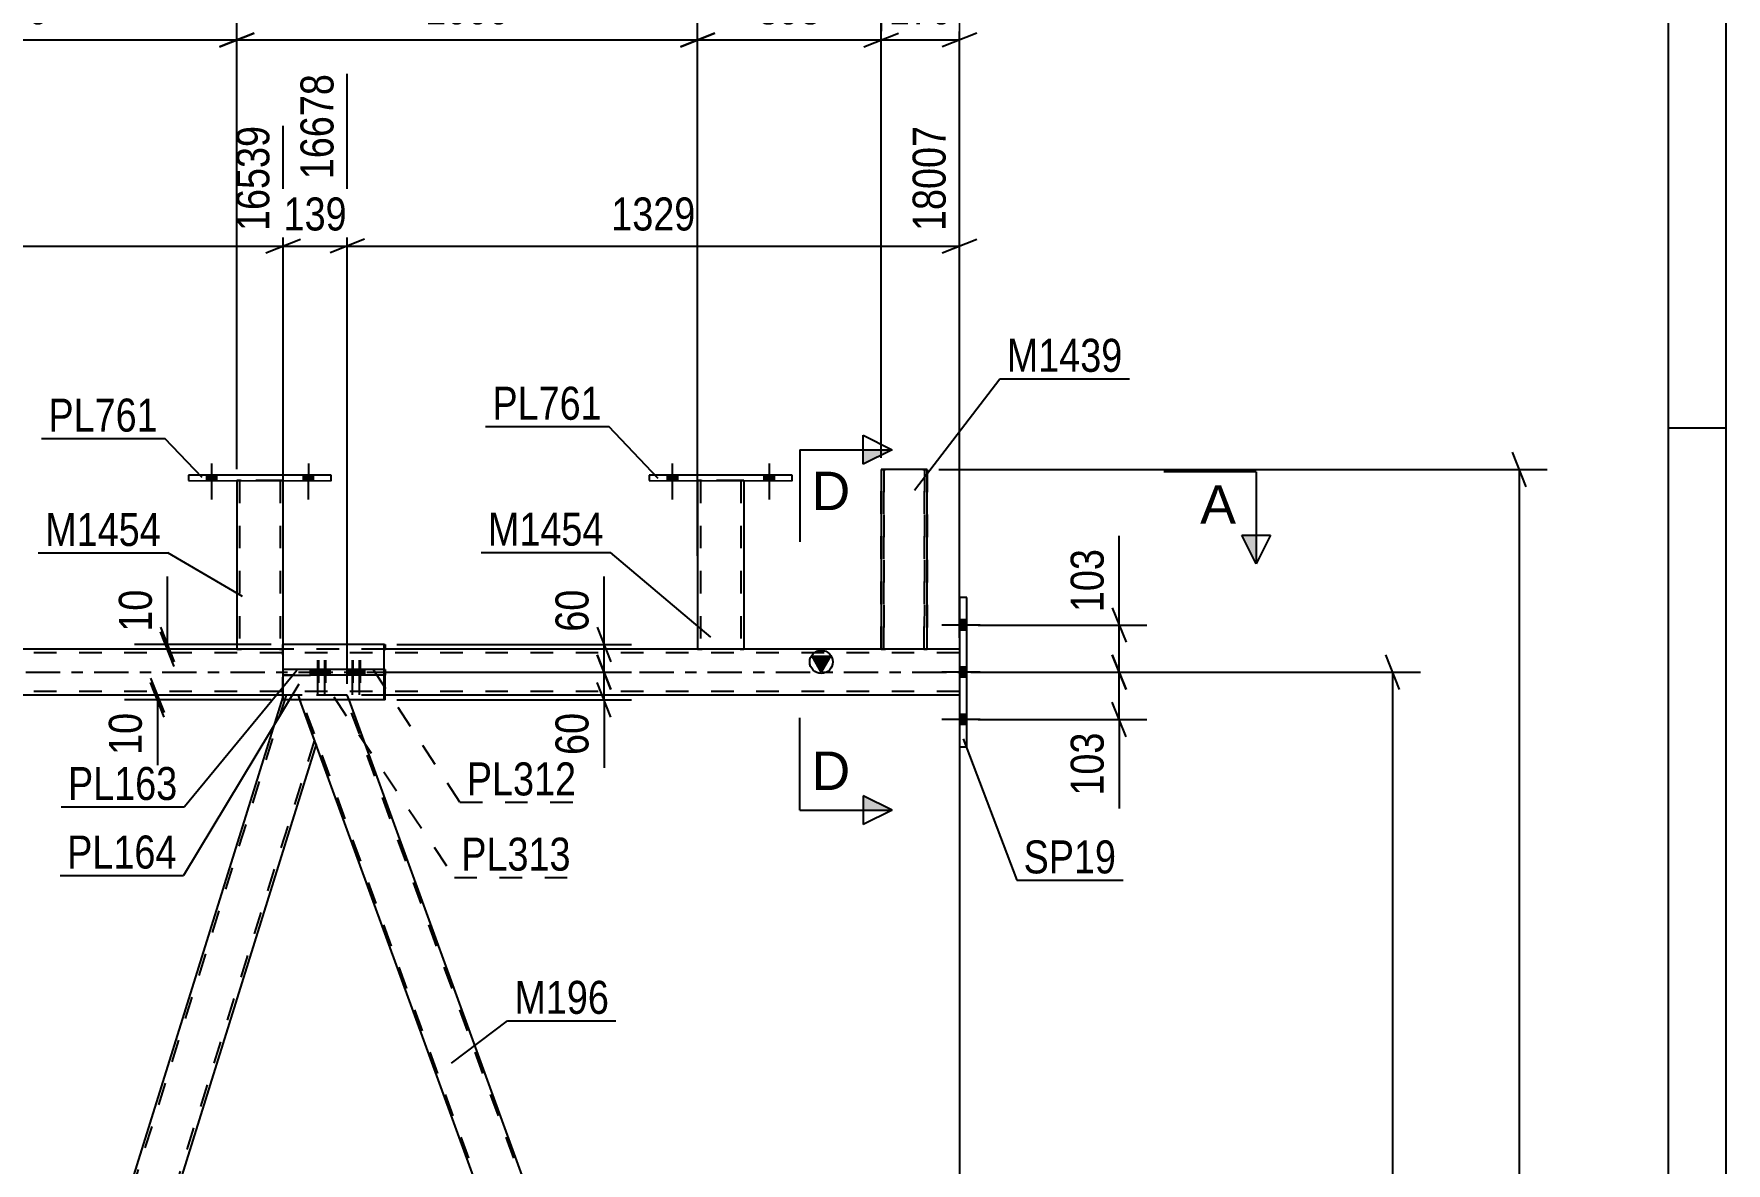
# Model space of a CAD drawing. Header units: millimetres. Extents: x 0 to 841, y 0 to 594.
# Drawn here: x 694.1 to 841, y 383.2 to 481.2 of the extents above; entities that cross this region are included whole.
import ezdxf

# ---------------------------------------------------------------- set-up
doc = ezdxf.new("R2010")
doc.units = ezdxf.units.MM
doc.linetypes.add('DXK_LINE_DOT2', pattern=[3.9198, 1.9599, -1.9599])
doc.linetypes.add('DXK_LINE_DOT3', pattern=[5.9187, 2.979, -0.9799, 0.9799, -0.9799])
doc.styles.add('Arial', font='ARIAL.TTF', dxfattribs={"height": 0.2})
doc.styles.add('Arial Narrow', font='ARIALN.TTF', dxfattribs={"height": 0.2})

# ---------------------------------------------------------------- blocks, each defined once
blk = doc.blocks.new('Unknown-318889209-1133')
at = {"color": 5, "linetype": 'Continuous'}
for p, q in [((841, 0), (841, 594)), ((836, 5), (836, 589)), ((841, 447), (836, 447))]:
    blk.add_line(p, q, dxfattribs=at)
blk = doc.blocks.new('Bolt-318889209-3154 - 3132')
at = {"color": 1, "linetype": 'DXK_LINE_DOT2'}
for p, q in [((718.77, 426.85), (718.77, 423.85)), ((719.4, 426.85), (719.4, 423.85)), ((721.77, 426.85), (721.77, 423.85)), ((722.4, 426.85), (722.4, 423.85)), ((718.41, 426.05), (718.41, 425.57)), ((719.04, 426.05), (719.04, 425.57)), ((719.13, 426.05), (719.13, 425.57)), ((719.76, 426.05), (719.76, 425.57)), ((721.41, 426.05), (721.41, 425.57)), ((722.04, 426.05), (722.04, 425.57)), ((722.13, 426.05), (722.13, 425.57)), ((722.76, 426.05), (722.76, 425.57))]:
    blk.add_line(p, q, dxfattribs=at)
blk = doc.blocks.new('Part-318889209-3169 - 3132')
at = {"color": 2, "linetype": 'Continuous'}
for p, q in [((718.08, 426.05), (715.67, 426.05)), ((715.67, 426.05), (715.67, 425.57)), ((715.67, 425.57), (718.08, 425.57)), ((718.08, 425.57), (718.08, 426.05)), ((724.48, 426.05), (718.08, 426.05)), ((724.48, 425.57), (718.08, 425.57)), ((724.48, 425.57), (724.48, 426.05))]:
    blk.add_line(p, q, dxfattribs=at)
blk = doc.blocks.new('Part-318889209-3153 - 3132')
at = {"color": 7, "linetype": 'DXK_LINE_DOT2'}
for p, q in [((724.57, 426.05), (715.69, 426.05)), ((715.69, 426.05), (715.69, 425.57)), ((724.57, 425.57), (715.69, 425.57)), ((718.2, 426.05), (718.2, 425.57)), ((724.57, 426.05), (724.57, 425.57))]:
    blk.add_line(p, q, dxfattribs=at)
blk = doc.blocks.new('Bolt-318889209-3246 - 3132')
at = {"linetype": 'Continuous'}
for points in [[(749.06, 442.45), (749.94, 442.45), (749.94, 442.93), (749.06, 442.93)], [(757.46, 442.45), (758.34, 442.44), (758.34, 442.92), (757.46, 442.93)]]:
    blk.add_hatch(color=1, dxfattribs=at).paths.add_polyline_path(points)
at = {"color": 1, "linetype": 'Continuous'}
for p, q in [((749.5, 443.93), (749.5, 440.81)), ((757.9, 443.93), (757.9, 440.81)), ((749.06, 442.93), (749.06, 442.45)), ((749.94, 442.93), (749.94, 442.45)), ((757.46, 442.93), (757.46, 442.45)), ((758.34, 442.92), (758.34, 442.44))]:
    blk.add_line(p, q, dxfattribs=at)
blk = doc.blocks.new('Bolt-318889209-3247 - 3132')
at = {"linetype": 'Continuous'}
for points in [[(749.06, 442.45), (749.94, 442.45), (749.94, 442.93), (749.06, 442.93)], [(757.46, 442.45), (758.34, 442.44), (758.34, 442.92), (757.46, 442.93)]]:
    blk.add_hatch(color=1, dxfattribs=at).paths.add_polyline_path(points)
at = {"color": 1, "linetype": 'Continuous'}
for p, q in [((749.5, 443.93), (749.5, 440.81)), ((757.9, 443.93), (757.9, 440.81)), ((749.06, 442.93), (749.06, 442.45)), ((749.94, 442.93), (749.94, 442.45)), ((757.46, 442.93), (757.46, 442.45)), ((758.34, 442.92), (758.34, 442.44))]:
    blk.add_line(p, q, dxfattribs=at)
blk = doc.blocks.new('Part-318889209-3394 - 3132')
at = {"color": 2, "linetype": 'Continuous'}
for p, q in [((711.69, 442.45), (711.69, 427.81)), ((715.69, 442.45), (715.69, 428.21)), ((711.73, 427.81), (711.69, 427.81)), ((711.83, 427.81), (711.73, 427.81)), ((711.99, 427.81), (711.83, 427.81)), ((715.39, 427.81), (711.99, 427.81)), ((715.55, 427.81), (715.39, 427.81)), ((715.65, 427.81), (715.55, 427.81)), ((715.65, 427.81), (715.67, 427.81))]:
    blk.add_line(p, q, dxfattribs=at)
at = {"color": 7, "linetype": 'DXK_LINE_DOT2'}
for p, q in [((711.69, 442.45), (711.69, 442.45)), ((711.69, 442.45), (711.69, 442.45)), ((711.69, 442.45), (711.69, 442.45)), ((711.73, 442.45), (711.69, 442.45)), ((711.69, 442.45), (711.73, 442.45)), ((711.84, 442.45), (711.73, 442.45)), ((711.73, 442.45), (711.84, 442.45)), ((711.99, 442.45), (711.84, 442.45)), ((711.84, 442.45), (711.99, 442.45)), ((711.93, 442.45), (711.93, 442.45)), ((711.93, 442.45), (711.93, 427.81)), ((711.95, 442.45), (711.93, 442.45)), ((711.93, 442.45), (711.95, 442.45)), ((712.01, 442.45), (711.95, 442.45)), ((711.95, 442.45), (712.01, 442.45)), ((715.4, 442.45), (711.99, 442.45)), ((715.4, 442.45), (711.99, 442.45)), ((715.31, 442.45), (712.01, 442.45)), ((712.01, 442.45), (712.08, 442.45)), ((715.38, 442.45), (712.08, 442.45)), ((715.38, 442.45), (715.31, 442.45)), ((715.44, 442.45), (715.38, 442.45)), ((715.38, 442.45), (715.44, 442.45)), ((715.4, 442.45), (715.55, 442.45)), ((715.55, 442.45), (715.4, 442.45)), ((715.45, 442.45), (715.44, 442.45)), ((715.44, 442.45), (715.45, 442.45)), ((715.45, 442.45), (715.45, 442.45)), ((715.45, 442.45), (715.45, 427.81)), ((715.55, 442.45), (715.66, 442.45)), ((715.66, 442.45), (715.55, 442.45)), ((715.66, 442.45), (715.69, 442.45)), ((715.69, 442.45), (715.66, 442.45)), ((715.69, 442.45), (715.69, 442.45)), ((715.69, 442.45), (715.69, 442.45)), ((715.69, 442.45), (715.69, 442.45)), ((711.69, 427.81), (711.73, 427.81)), ((711.73, 427.81), (711.83, 427.81)), ((711.83, 427.81), (711.99, 427.81)), ((711.95, 427.81), (711.93, 427.81)), ((711.93, 427.81), (711.95, 427.81)), ((712, 427.81), (711.95, 427.81)), ((711.95, 427.81), (712, 427.81)), ((715.39, 427.81), (711.99, 427.81)), ((715.3, 427.81), (712, 427.81)), ((712, 427.81), (712.08, 427.81)), ((715.43, 427.81), (712.08, 427.81)), ((715.38, 427.81), (715.3, 427.81)), ((715.43, 427.81), (715.38, 427.81)), ((715.39, 427.81), (715.55, 427.81)), ((715.45, 427.81), (715.43, 427.81)), ((715.43, 427.81), (715.45, 427.81)), ((715.55, 427.81), (715.65, 427.81)), ((715.65, 427.81), (715.69, 427.81)), ((715.67, 427.81), (715.69, 427.81)), ((715.69, 428.21), (715.69, 427.81))]:
    blk.add_line(p, q, dxfattribs=at)
blk = doc.blocks.new('Part-318889209-3273 - 3132')
at = {"color": 7, "linetype": 'DXK_LINE_DOT2'}
for p, q in [((715.96, 423.81), (679.14, 305.69)), ((715.71, 423.81), (715.67, 423.69)), ((717.03, 423.81), (715.71, 423.81)), ((717.17, 423.41), (717.03, 423.81)), ((718.44, 419.93), (681.86, 302.59)), ((718.56, 419.61), (718.57, 419.56)), ((718.57, 419.56), (718.56, 419.61)), ((679.43, 307.4), (679.01, 306.06)), ((682.12, 302.59), (683.62, 307.4)), ((680.27, 302.59), (679.01, 306.06)), ((682.12, 302.59), (680.27, 302.59))]:
    blk.add_line(p, q, dxfattribs=at)
at = {"color": 2, "linetype": 'Continuous'}
for p, q in [((715.67, 423.69), (679.43, 307.4)), ((718.56, 419.61), (717.17, 423.41)), ((718.57, 419.56), (683.62, 307.4))]:
    blk.add_line(p, q, dxfattribs=at)
blk = doc.blocks.new('Part-318889209-3283 - 3132')
at = {"color": 7, "linetype": 'DXK_LINE_DOT2'}
for p, q in [((721.28, 423.81), (717.03, 423.81)), ((718.56, 419.61), (717.03, 423.81)), ((761.32, 302.59), (717.2, 423.81)), ((765.23, 302.59), (721.11, 423.81)), ((721.43, 423.41), (721.28, 423.81)), ((765.4, 302.59), (761.15, 302.59))]:
    blk.add_line(p, q, dxfattribs=at)
at = {"color": 2, "linetype": 'Continuous'}
for p, q in [((765.4, 302.59), (721.43, 423.41)), ((761.15, 302.59), (718.56, 419.61))]:
    blk.add_line(p, q, dxfattribs=at)
blk = doc.blocks.new('Part-318889209-3334 - 3132')
at = {"color": 2, "linetype": 'Continuous'}
for p, q in [((751.7, 442.45), (751.7, 427.81)), ((755.7, 442.45), (755.7, 427.81)), ((751.73, 427.81), (751.7, 427.81)), ((751.84, 427.81), (751.73, 427.81)), ((751.99, 427.81), (751.84, 427.81)), ((755.4, 427.81), (751.99, 427.81)), ((755.55, 427.81), (755.4, 427.81)), ((755.66, 427.81), (755.55, 427.81)), ((755.7, 427.81), (755.66, 427.81))]:
    blk.add_line(p, q, dxfattribs=at)
at = {"color": 7, "linetype": 'DXK_LINE_DOT2'}
for p, q in [((751.7, 442.45), (751.7, 442.45)), ((751.7, 442.45), (751.7, 442.45)), ((751.7, 442.45), (751.7, 442.45)), ((751.74, 442.45), (751.7, 442.45)), ((751.7, 442.45), (751.74, 442.45)), ((751.84, 442.45), (751.74, 442.45)), ((751.74, 442.45), (751.84, 442.45)), ((752, 442.45), (751.84, 442.45)), ((751.84, 442.45), (752, 442.45)), ((751.94, 442.45), (751.94, 442.45)), ((751.94, 442.45), (751.94, 427.81)), ((751.96, 442.45), (751.94, 442.45)), ((751.94, 442.45), (751.96, 442.45)), ((752.01, 442.45), (751.96, 442.45)), ((751.96, 442.45), (752.01, 442.45)), ((755.4, 442.45), (752, 442.45)), ((755.4, 442.45), (752, 442.45)), ((755.31, 442.45), (752.01, 442.45)), ((752.01, 442.45), (752.09, 442.45)), ((755.39, 442.45), (752.09, 442.45)), ((755.39, 442.45), (755.31, 442.45)), ((755.44, 442.45), (755.39, 442.45)), ((755.39, 442.45), (755.44, 442.45)), ((755.4, 442.45), (755.56, 442.45)), ((755.56, 442.45), (755.4, 442.45)), ((755.46, 442.45), (755.44, 442.45)), ((755.44, 442.45), (755.46, 442.45)), ((755.46, 442.45), (755.46, 442.45)), ((755.46, 442.45), (755.46, 427.81)), ((755.56, 442.45), (755.66, 442.45)), ((755.66, 442.45), (755.56, 442.45)), ((755.66, 442.45), (755.7, 442.45)), ((755.7, 442.45), (755.66, 442.45)), ((755.7, 442.45), (755.7, 442.45)), ((755.7, 442.45), (755.7, 442.45)), ((755.7, 442.45), (755.7, 442.45)), ((751.7, 427.81), (751.73, 427.81)), ((751.73, 427.81), (751.84, 427.81)), ((751.84, 427.81), (751.99, 427.81)), ((751.95, 427.81), (751.94, 427.81)), ((751.94, 427.81), (751.95, 427.81)), ((752.01, 427.81), (751.95, 427.81)), ((751.95, 427.81), (752.01, 427.81)), ((755.4, 427.81), (751.99, 427.81)), ((755.31, 427.81), (752.01, 427.81)), ((752.01, 427.81), (752.08, 427.81)), ((755.44, 427.81), (752.08, 427.81)), ((755.39, 427.81), (755.31, 427.81)), ((755.44, 427.81), (755.39, 427.81)), ((755.4, 427.81), (755.55, 427.81)), ((755.46, 427.81), (755.44, 427.81)), ((755.44, 427.81), (755.46, 427.81)), ((755.55, 427.81), (755.66, 427.81)), ((755.66, 427.81), (755.7, 427.81))]:
    blk.add_line(p, q, dxfattribs=at)
blk = doc.blocks.new('Part-318889209-3339 - 3132')
at = {"color": 2, "linetype": 'Continuous'}
for p, q in [((707.49, 442.93), (707.49, 442.45)), ((719.89, 442.92), (707.49, 442.93)), ((707.49, 442.45), (719.89, 442.44)), ((719.89, 442.44), (719.89, 442.92))]:
    blk.add_line(p, q, dxfattribs=at)
blk = doc.blocks.new('Part-318889209-3358 - 3132')
at = {"color": 2, "linetype": 'Continuous'}
for p, q in [((767.63, 443.41), (767.62, 427.81)), ((767.63, 443.41), (767.63, 443.41)), ((767.63, 443.41), (767.66, 443.41)), ((767.66, 443.41), (767.77, 443.41)), ((767.77, 443.41), (767.92, 443.41)), ((771.33, 443.41), (767.92, 443.41)), ((771.33, 443.41), (771.49, 443.41)), ((771.49, 443.41), (771.59, 443.41)), ((771.59, 443.41), (771.63, 443.41)), ((771.62, 427.81), (771.63, 443.41)), ((771.63, 443.41), (771.63, 443.41)), ((767.62, 427.81), (767.62, 427.81)), ((767.66, 427.81), (767.62, 427.81)), ((767.76, 427.81), (767.66, 427.81)), ((767.92, 427.81), (767.76, 427.81)), ((771.33, 427.81), (767.92, 427.81)), ((771.48, 427.81), (771.33, 427.81)), ((771.59, 427.81), (771.48, 427.81)), ((771.62, 427.81), (771.59, 427.81)), ((771.62, 427.81), (771.62, 427.81))]:
    blk.add_line(p, q, dxfattribs=at)
at = {"color": 7, "linetype": 'DXK_LINE_DOT2'}
for p, q in [((767.62, 427.81), (767.63, 443.41)), ((767.66, 443.41), (767.63, 443.41)), ((767.77, 443.41), (767.66, 443.41)), ((767.89, 443.41), (767.77, 443.41)), ((767.86, 427.81), (767.87, 443.41)), ((767.87, 443.41), (767.86, 427.81)), ((767.87, 443.41), (767.87, 443.41)), ((767.87, 443.41), (767.89, 443.41)), ((767.87, 443.41), (767.89, 443.41)), ((771.33, 443.41), (767.89, 443.41)), ((771.24, 443.41), (767.89, 443.41)), ((767.89, 443.41), (767.92, 443.41)), ((767.92, 443.41), (767.94, 443.41)), ((767.94, 443.41), (768.02, 443.41)), ((771.32, 443.41), (768.02, 443.41)), ((771.24, 443.41), (771.32, 443.41)), ((771.32, 443.41), (771.33, 443.41)), ((771.32, 443.41), (771.37, 443.41)), ((771.33, 443.41), (771.37, 443.41)), ((771.49, 443.41), (771.33, 443.41)), ((771.37, 443.41), (771.39, 443.41)), ((771.37, 443.41), (771.39, 443.41)), ((771.38, 427.81), (771.39, 443.41)), ((771.39, 443.41), (771.38, 427.81)), ((771.39, 443.41), (771.39, 443.41)), ((771.59, 443.41), (771.49, 443.41)), ((771.63, 443.41), (771.59, 443.41)), ((771.63, 443.41), (771.62, 427.81)), ((767.62, 427.81), (767.66, 427.81)), ((767.66, 427.81), (767.76, 427.81)), ((767.76, 427.81), (767.92, 427.81)), ((767.86, 427.81), (767.86, 427.81)), ((767.88, 427.81), (767.86, 427.81)), ((767.86, 427.81), (767.88, 427.81)), ((767.93, 427.81), (767.88, 427.81)), ((767.88, 427.81), (767.92, 427.81)), ((771.33, 427.81), (767.92, 427.81)), ((767.92, 427.81), (767.93, 427.81)), ((771.23, 427.81), (767.93, 427.81)), ((767.93, 427.81), (768.01, 427.81)), ((771.36, 427.81), (768.01, 427.81)), ((771.31, 427.81), (771.23, 427.81)), ((771.36, 427.81), (771.31, 427.81)), ((771.33, 427.81), (771.48, 427.81)), ((771.38, 427.81), (771.36, 427.81)), ((771.36, 427.81), (771.38, 427.81)), ((771.38, 427.81), (771.38, 427.81)), ((771.48, 427.81), (771.59, 427.81)), ((771.59, 427.81), (771.62, 427.81))]:
    blk.add_line(p, q, dxfattribs=at)
blk = doc.blocks.new('Part-318889209-3389 - 3132')
at = {"color": 7, "linetype": 'DXK_LINE_DOT2'}
for p, q in [((715.69, 423.41), (715.69, 428.21)), ((724.48, 428.21), (715.69, 428.21)), ((724.57, 423.81), (724.57, 428.21)), ((721.43, 423.41), (715.69, 423.41))]:
    blk.add_line(p, q, dxfattribs=at)
at = {"color": 2, "linetype": 'Continuous'}
for p, q in [((724.48, 428.21), (724.57, 428.21)), ((724.57, 428.21), (724.57, 427.81)), ((724.57, 423.41), (721.43, 423.41)), ((724.57, 423.41), (724.57, 423.81))]:
    blk.add_line(p, q, dxfattribs=at)
blk = doc.blocks.new('Bolt-318889209-3404 - 3132')
at = {"linetype": 'Continuous'}
for points in [[(709.05, 442.45), (709.93, 442.45), (709.93, 442.93), (709.05, 442.93)], [(717.45, 442.45), (718.33, 442.45), (718.33, 442.93), (717.45, 442.93)]]:
    blk.add_hatch(color=1, dxfattribs=at).paths.add_polyline_path(points)
at = {"color": 1, "linetype": 'Continuous'}
for p, q in [((709.5, 443.93), (709.49, 440.81)), ((717.9, 443.93), (717.89, 440.81)), ((709.05, 442.93), (709.05, 442.45)), ((709.93, 442.93), (709.93, 442.45)), ((717.45, 442.93), (717.45, 442.45)), ((718.33, 442.93), (718.33, 442.45))]:
    blk.add_line(p, q, dxfattribs=at)
blk = doc.blocks.new('Bolt-318889209-3405 - 3132')
at = {"linetype": 'Continuous'}
for points in [[(709.05, 442.45), (709.93, 442.45), (709.93, 442.93), (709.05, 442.93)], [(717.45, 442.45), (718.33, 442.45), (718.33, 442.93), (717.45, 442.93)]]:
    blk.add_hatch(color=1, dxfattribs=at).paths.add_polyline_path(points)
at = {"color": 1, "linetype": 'Continuous'}
for p, q in [((709.5, 443.93), (709.49, 440.81)), ((717.9, 443.93), (717.89, 440.81)), ((709.05, 442.93), (709.05, 442.45)), ((709.93, 442.93), (709.93, 442.45)), ((717.45, 442.93), (717.45, 442.45)), ((718.33, 442.93), (718.33, 442.45))]:
    blk.add_line(p, q, dxfattribs=at)
blk = doc.blocks.new('Bolt-318889209-3409 - 3132')
at = {"linetype": 'Continuous'}
for points in [[(774.43, 430.35), (774.43, 429.47), (775.07, 429.47), (775.07, 430.35)], [(774.43, 430.35), (774.43, 429.47), (775.07, 429.47), (775.07, 430.35)], [(774.43, 430.35), (774.43, 429.47), (775.07, 429.47), (775.07, 430.35)], [(774.43, 426.25), (774.43, 425.37), (775.07, 425.37), (775.07, 426.25)], [(774.43, 426.25), (774.43, 425.37), (775.07, 425.37), (775.07, 426.25)], [(774.43, 422.15), (774.43, 421.27), (775.07, 421.27), (775.07, 422.15)], [(774.43, 422.15), (774.43, 421.27), (775.07, 421.27), (775.07, 422.15)], [(774.43, 422.15), (774.43, 421.27), (775.07, 421.27), (775.07, 422.15)]]:
    blk.add_hatch(color=1, dxfattribs=at).paths.add_polyline_path(points)
at = {"color": 1, "linetype": 'Continuous'}
for p, q in [((776.23, 429.91), (772.91, 429.91)), ((776.23, 429.91), (772.91, 429.91)), ((776.23, 429.91), (772.91, 429.91)), ((775.07, 430.35), (774.43, 430.35)), ((775.07, 430.35), (774.43, 430.35)), ((775.07, 430.35), (774.43, 430.35)), ((775.07, 429.47), (774.43, 429.47)), ((775.07, 429.47), (774.43, 429.47)), ((775.07, 429.47), (774.43, 429.47)), ((775.07, 426.25), (774.43, 426.25)), ((775.07, 426.25), (774.43, 426.25)), ((776.23, 425.81), (772.91, 425.81)), ((776.23, 425.81), (772.91, 425.81)), ((775.07, 425.37), (774.43, 425.37)), ((775.07, 425.37), (774.43, 425.37)), ((776.23, 421.71), (772.91, 421.71)), ((776.23, 421.71), (772.91, 421.71)), ((776.23, 421.71), (772.91, 421.71)), ((775.07, 422.15), (774.43, 422.15)), ((775.07, 422.15), (774.43, 422.15)), ((775.07, 422.15), (774.43, 422.15)), ((775.07, 421.27), (774.43, 421.27)), ((775.07, 421.27), (774.43, 421.27)), ((775.07, 421.27), (774.43, 421.27))]:
    blk.add_line(p, q, dxfattribs=at)
blk = doc.blocks.new('Part-318889209-3493 - 3132')
at = {"color": 2, "linetype": 'Continuous'}
for p, q in [((775.07, 432.31), (774.43, 432.31)), ((774.43, 432.31), (774.43, 419.31)), ((775.07, 419.31), (775.07, 432.31)), ((775.07, 419.31), (774.43, 419.31))]:
    blk.add_line(p, q, dxfattribs=at)
blk = doc.blocks.new('Part-318889209-3602 - 3132')
at = {"color": 2, "linetype": 'Continuous'}
for p, q in [((747.5, 442.93), (747.5, 442.45)), ((759.9, 442.92), (747.5, 442.93)), ((747.5, 442.45), (759.9, 442.44)), ((759.9, 442.44), (759.9, 442.92))]:
    blk.add_line(p, q, dxfattribs=at)
blk = doc.blocks.new('Part-318889209-3660 - 3132')
at = {"color": 2, "linetype": 'Continuous'}
for p, q in [((724.48, 428.21), (715.67, 428.21)), ((715.67, 428.21), (715.67, 423.41)), ((724.48, 426.05), (724.48, 428.21)), ((724.48, 423.41), (724.48, 425.57)), ((724.48, 423.41), (715.67, 423.41))]:
    blk.add_line(p, q, dxfattribs=at)
at = {"color": 7, "linetype": 'DXK_LINE_DOT2'}
blk.add_line((724.48, 425.57), (724.48, 426.05), dxfattribs=at)
blk = doc.blocks.new('Bolt-318889209-3661 - 3132')
at = {"linetype": 'Continuous'}
for points in [[(719.05, 426.05), (718.33, 426.05), (718.33, 425.57), (719.05, 425.57)], [(719.66, 426.05), (718.94, 426.05), (718.94, 425.57), (719.66, 425.57)], [(722.06, 426.05), (721.34, 426.05), (721.34, 425.57), (722.06, 425.57)], [(722.67, 426.05), (721.95, 426.05), (721.95, 425.57), (722.67, 425.57)]]:
    blk.add_hatch(color=1, dxfattribs=at).paths.add_polyline_path(points)
at = {"color": 1, "linetype": 'Continuous'}
for p, q in [((718.69, 426.85), (718.69, 423.85)), ((719.3, 426.85), (719.3, 423.85)), ((721.7, 426.85), (721.7, 423.85)), ((722.31, 426.85), (722.31, 423.85)), ((718.33, 426.05), (718.33, 425.57)), ((718.94, 426.05), (718.94, 425.57)), ((719.05, 426.05), (719.05, 425.57)), ((719.66, 426.05), (719.66, 425.57)), ((721.34, 426.05), (721.34, 425.57)), ((721.95, 426.05), (721.95, 425.57)), ((722.06, 426.05), (722.06, 425.57)), ((722.67, 426.05), (722.67, 425.57))]:
    blk.add_line(p, q, dxfattribs=at)
blk = doc.blocks.new('Part-318889209-3690 - 3132')
at = {"linetype": 'Continuous'}
blk.add_hatch(color=2, dxfattribs=at).paths.add_polyline_path([(762.43, 425.81), (761.63, 427.21), (763.23, 427.21)])
at = {"color": 2, "linetype": 'Continuous'}
for p, q in [((711.69, 427.81), (675.69, 427.81)), ((751.7, 427.81), (724.48, 427.81)), ((767.62, 427.81), (755.7, 427.81)), ((774.43, 427.81), (771.62, 427.81)), ((762.43, 425.81), (761.63, 427.21)), ((761.63, 427.21), (763.23, 427.21)), ((763.23, 427.21), (762.43, 425.81)), ((715.67, 423.81), (636.15, 423.81)), ((774.43, 423.81), (724.48, 423.81))]:
    blk.add_line(p, q, dxfattribs=at)
at = {"color": 7, "linetype": 'DXK_LINE_DOT2'}
for p, q in [((724.48, 427.81), (711.69, 427.81)), ((755.7, 427.81), (751.7, 427.81)), ((771.62, 427.81), (767.62, 427.81)), ((774.43, 427.81), (774.43, 423.81)), ((774.43, 427.49), (54.16, 427.49)), ((774.43, 424.13), (54.16, 424.13)), ((724.48, 423.81), (715.67, 423.81))]:
    blk.add_line(p, q, dxfattribs=at)
at = {"color": 7, "linetype": 'DXK_LINE_DOT3'}
blk.add_line((54.16, 425.81), (774.43, 425.81), dxfattribs=at)
at = {"color": 2, "linetype": 'Continuous'}
blk.add_circle((762.43, 426.71), 1, dxfattribs=at)
blk = doc.blocks.new('StraightDimension-318889209-19427 - 3132')
at = {"color": 7, "linetype": 'Continuous'}
for p, q in [((721.28, 424.81), (721.28, 477.75)), ((774.43, 428.81), (774.43, 473.25)), ((722.78, 463.41), (719.78, 462.21)), ((772.93, 462.21), (775.93, 463.41)), ((721.28, 462.81), (774.43, 462.81))]:
    blk.add_line(p, q, dxfattribs=at)
at = {"color": 0}
blk.add_wipeout([(752.11, 463.56), (752.11, 467.76), (743.6, 467.76), (743.6, 463.56)], dxfattribs=at)
at = {"color": 3, "style": 'Arial Narrow'}
blk.add_text('1329', height=2.863, dxfattribs=at).set_placement((744.2, 464.16))
at = {"color": 0, "linetype": 'Continuous'}
blk.add_wipeout([(773.83, 473.85), (769.63, 473.85), (769.63, 463.51), (773.83, 463.51)], dxfattribs=at)
at = {"color": 3, "linetype": 'Continuous', "style": 'Arial Narrow'}
blk.add_text('18007', height=2.863, rotation=90.0002, dxfattribs=at).set_placement((773.23, 464.11))
blk = doc.blocks.new('StraightDimension-318889209-4773 - 3132')
at = {"color": 7, "linetype": 'Continuous'}
for p, q in [((788.3, 429.91), (788.3, 437.64)), ((788.3, 429.91), (788.3, 437.64)), ((787.7, 431.41), (788.9, 428.41)), ((776.07, 429.91), (790.7, 429.91)), ((788.3, 425.81), (788.3, 429.91)), ((788.9, 424.31), (787.7, 427.31)), ((776.07, 425.81), (790.7, 425.81))]:
    blk.add_line(p, q, dxfattribs=at)
at = {"color": 0}
blk.add_wipeout([(787.55, 437.12), (783.35, 437.12), (783.35, 430.43), (787.55, 430.43)], dxfattribs=at)
at = {"color": 3, "style": 'Arial Narrow'}
blk.add_text('103', height=2.863, rotation=90.0002, dxfattribs=at).set_placement((786.95, 431.03))
blk = doc.blocks.new('StraightDimension-318889209-19226 - 3132')
at = {"color": 7, "linetype": 'Continuous'}
for p, q in [((767.63, 444.41), (767.63, 495.64)), ((774.43, 428.81), (774.43, 495.64)), ((766.13, 480.1), (769.13, 481.3)), ((767.63, 480.7), (774.43, 480.7)), ((775.93, 481.3), (772.93, 480.1))]:
    blk.add_line(p, q, dxfattribs=at)
at = {"color": 0}
blk.add_wipeout([(774.37, 481.45), (774.37, 485.65), (767.69, 485.65), (767.69, 481.45)], dxfattribs=at)
at = {"color": 3, "style": 'Arial Narrow'}
blk.add_text('170', height=2.863, dxfattribs=at).set_placement((768.29, 482.05))
at = {"color": 0, "linetype": 'Continuous'}
blk.add_wipeout([(773.83, 496.24), (769.63, 496.24), (769.63, 485.9), (773.83, 485.9)], dxfattribs=at)
at = {"color": 3, "linetype": 'Continuous', "style": 'Arial Narrow'}
blk.add_text('18007', height=2.863, rotation=90.0002, dxfattribs=at).set_placement((773.23, 486.5))
blk = doc.blocks.new('StraightDimension-318889209-4492 - 3132')
at = {"color": 7, "linetype": 'Continuous'}
for p, q in [((823.65, 441.91), (822.45, 444.91)), ((772.63, 443.41), (825.45, 443.41)), ((823.05, 292.2), (823.05, 443.41)), ((822.45, 293.7), (823.65, 290.7)), ((687.75, 292.2), (825.45, 292.2))]:
    blk.add_line(p, q, dxfattribs=at)
at = {"color": 0}
blk.add_wipeout([(822.3, 372.06), (818.1, 372.06), (818.1, 363.55), (822.3, 363.55)], dxfattribs=at)
at = {"color": 3, "style": 'Arial Narrow'}
blk.add_text('3780', height=2.863, rotation=90.0002, dxfattribs=at).set_placement((821.7, 364.15))
blk = doc.blocks.new('StraightDimension-318889209-19228 - 3132')
at = {"color": 7, "linetype": 'Continuous'}
for p, q in [((711.69, 443.45), (711.69, 491.14)), ((751.7, 435.92), (751.7, 491.14)), ((713.19, 481.3), (710.19, 480.1)), ((711.69, 480.7), (751.7, 480.7)), ((750.2, 480.1), (753.2, 481.3))]:
    blk.add_line(p, q, dxfattribs=at)
at = {"color": 0}
blk.add_wipeout([(735.95, 481.45), (735.95, 485.65), (727.44, 485.65), (727.44, 481.45)], dxfattribs=at)
at = {"color": 3, "style": 'Arial Narrow'}
blk.add_text('1000', height=2.863, dxfattribs=at).set_placement((728.04, 482.05))
at = {"color": 0, "linetype": 'Continuous'}
blk.add_wipeout([(751.1, 491.74), (746.9, 491.74), (746.9, 481.4), (751.1, 481.4)], dxfattribs=at)
at = {"color": 3, "linetype": 'Continuous', "style": 'Arial Narrow'}
blk.add_text('17438', height=2.863, rotation=90.0002, dxfattribs=at).set_placement((750.5, 482))
blk = doc.blocks.new('StraightDimension-318889209-19227 - 3132')
at = {"color": 7, "linetype": 'Continuous'}
for p, q in [((767.63, 444.41), (767.63, 495.64)), ((751.7, 435.92), (751.7, 491.14)), ((753.2, 481.3), (750.2, 480.1)), ((751.7, 480.7), (767.63, 480.7)), ((766.13, 480.1), (769.13, 481.3))]:
    blk.add_line(p, q, dxfattribs=at)
at = {"color": 0}
blk.add_wipeout([(763, 481.45), (763, 485.65), (756.32, 485.65), (756.32, 481.45)], dxfattribs=at)
at = {"color": 3, "style": 'Arial Narrow'}
blk.add_text('398', height=2.863, dxfattribs=at).set_placement((756.92, 482.05))
at = {"color": 0, "linetype": 'Continuous'}
blk.add_wipeout([(767.03, 496.24), (762.83, 496.24), (762.83, 485.9), (767.03, 485.9)], dxfattribs=at)
at = {"color": 3, "linetype": 'Continuous', "style": 'Arial Narrow'}
blk.add_text('17837', height=2.863, rotation=90.0002, dxfattribs=at).set_placement((766.43, 486.5))
blk = doc.blocks.new('StraightDimension-318889209-18376 - 3132')
at = {"color": 7, "linetype": 'Continuous'}
for p, q in [((705.66, 428.21), (705.66, 434.11)), ((705.66, 428.21), (705.66, 434.11)), ((705.06, 429.71), (706.26, 426.71)), ((706.26, 426.31), (705.06, 429.31)), ((714.66, 428.21), (702.81, 428.21)), ((714.66, 427.81), (702.81, 427.81)), ((705.66, 427.81), (705.66, 428.21))]:
    blk.add_line(p, q, dxfattribs=at)
at = {"color": 0}
blk.add_wipeout([(704.91, 433.59), (700.71, 433.59), (700.71, 428.73), (704.91, 428.73)], dxfattribs=at)
at = {"color": 3, "style": 'Arial Narrow'}
blk.add_text('10', height=2.863, rotation=90.0002, dxfattribs=at).set_placement((704.31, 429.33))
blk = doc.blocks.new('StraightDimension-318889209-19429 - 3132')
at = {"color": 7, "linetype": 'Continuous'}
for p, q in [((636.15, 424.81), (636.15, 477.75)), ((715.71, 424.81), (715.71, 473.25)), ((637.65, 463.41), (634.65, 462.21)), ((714.21, 462.21), (717.21, 463.41)), ((636.15, 462.81), (715.71, 462.81))]:
    blk.add_line(p, q, dxfattribs=at)
at = {"color": 0}
blk.add_wipeout([(680.19, 463.56), (680.19, 467.76), (671.67, 467.76), (671.67, 463.56)], dxfattribs=at)
at = {"color": 3, "style": 'Arial Narrow'}
blk.add_text('1989', height=2.863, dxfattribs=at).set_placement((672.27, 464.16))
at = {"color": 0, "linetype": 'Continuous'}
blk.add_wipeout([(715.11, 473.85), (710.91, 473.85), (710.91, 463.51), (715.11, 463.51)], dxfattribs=at)
at = {"color": 3, "linetype": 'Continuous', "style": 'Arial Narrow'}
blk.add_text('16539', height=2.863, rotation=90.0002, dxfattribs=at).set_placement((714.51, 464.11))
blk = doc.blocks.new('StraightDimension-318889209-4783 - 3132')
at = {"color": 7, "linetype": 'Continuous'}
for p, q in [((787.7, 427.31), (788.9, 424.31)), ((776.07, 425.81), (790.7, 425.81)), ((788.3, 421.71), (788.3, 425.81)), ((788.9, 420.21), (787.7, 423.21)), ((776.07, 421.71), (790.7, 421.71)), ((788.3, 421.71), (788.3, 413.97)), ((788.3, 421.71), (788.3, 413.97))]:
    blk.add_line(p, q, dxfattribs=at)
at = {"color": 0}
blk.add_wipeout([(787.55, 421.18), (783.35, 421.18), (783.35, 414.5), (787.55, 414.5)], dxfattribs=at)
at = {"color": 3, "style": 'Arial Narrow'}
blk.add_text('103', height=2.863, rotation=90.0002, dxfattribs=at).set_placement((786.95, 415.1))
blk = doc.blocks.new('StraightDimension-318889209-18396 - 3132')
at = {"color": 7, "linetype": 'Continuous'}
for p, q in [((704.19, 425.31), (705.39, 422.31)), ((705.39, 421.91), (704.19, 424.91)), ((714.71, 423.81), (701.94, 423.81)), ((714.67, 423.41), (701.94, 423.41)), ((704.79, 423.41), (704.79, 423.81)), ((704.79, 423.41), (704.79, 417.5)), ((704.79, 423.41), (704.79, 417.5))]:
    blk.add_line(p, q, dxfattribs=at)
at = {"color": 0}
blk.add_wipeout([(704.04, 422.88), (699.84, 422.88), (699.84, 418.03), (704.04, 418.03)], dxfattribs=at)
at = {"color": 3, "style": 'Arial Narrow'}
blk.add_text('10', height=2.863, rotation=90.0002, dxfattribs=at).set_placement((703.44, 418.63))
blk = doc.blocks.new('StraightDimension-318889209-18438 - 3132')
at = {"color": 7, "linetype": 'Continuous'}
for p, q in [((743.57, 428.21), (743.57, 434.11)), ((743.57, 428.21), (743.57, 434.11)), ((742.97, 429.71), (744.17, 426.71)), ((725.57, 428.21), (745.97, 428.21)), ((743.57, 425.81), (743.57, 428.21)), ((744.17, 424.31), (742.97, 427.31)), ((725.57, 425.81), (745.97, 425.81))]:
    blk.add_line(p, q, dxfattribs=at)
at = {"color": 0}
blk.add_wipeout([(742.82, 433.59), (738.62, 433.59), (738.62, 428.73), (742.82, 428.73)], dxfattribs=at)
at = {"color": 3, "style": 'Arial Narrow'}
blk.add_text('60', height=2.863, rotation=90.0002, dxfattribs=at).set_placement((742.22, 429.33))
blk = doc.blocks.new('StraightDimension-318889209-18439 - 3132')
at = {"color": 7, "linetype": 'Continuous'}
for p, q in [((742.97, 427.31), (744.17, 424.31)), ((725.57, 425.81), (745.97, 425.81)), ((744.17, 421.91), (742.97, 424.91)), ((743.57, 423.41), (743.57, 425.81)), ((725.57, 423.41), (745.97, 423.41)), ((743.57, 423.41), (743.57, 417.5)), ((743.57, 423.41), (743.57, 417.5))]:
    blk.add_line(p, q, dxfattribs=at)
at = {"color": 0}
blk.add_wipeout([(742.82, 422.88), (738.62, 422.88), (738.62, 418.03), (742.82, 418.03)], dxfattribs=at)
at = {"color": 3, "style": 'Arial Narrow'}
blk.add_text('60', height=2.863, rotation=90.0002, dxfattribs=at).set_placement((742.22, 418.63))
blk = doc.blocks.new('StraightDimension-318889209-19229 - 3132')
at = {"color": 7, "linetype": 'Continuous'}
for p, q in [((671.69, 443.43), (671.69, 491.14)), ((711.69, 443.45), (711.69, 491.14)), ((673.19, 481.3), (670.19, 480.1)), ((671.69, 480.7), (711.69, 480.7)), ((710.19, 480.1), (713.19, 481.3))]:
    blk.add_line(p, q, dxfattribs=at)
at = {"color": 0}
blk.add_wipeout([(695.95, 481.45), (695.95, 485.65), (687.44, 485.65), (687.44, 481.45)], dxfattribs=at)
at = {"color": 3, "style": 'Arial Narrow'}
blk.add_text('1000', height=2.863, dxfattribs=at).set_placement((688.04, 482.05))
at = {"color": 0, "linetype": 'Continuous'}
blk.add_wipeout([(711.09, 491.74), (706.89, 491.74), (706.89, 481.4), (711.09, 481.4)], dxfattribs=at)
at = {"color": 3, "linetype": 'Continuous', "style": 'Arial Narrow'}
blk.add_text('16438', height=2.863, rotation=90.0002, dxfattribs=at).set_placement((710.49, 482))
blk = doc.blocks.new('StraightDimension-318889209-19428 - 3132')
at = {"color": 7, "linetype": 'Continuous'}
for p, q in [((721.28, 424.81), (721.28, 477.75)), ((715.71, 424.81), (715.71, 473.25)), ((714.21, 462.21), (717.21, 463.41)), ((722.78, 463.41), (719.78, 462.21)), ((715.71, 462.81), (721.28, 462.81))]:
    blk.add_line(p, q, dxfattribs=at)
at = {"color": 0}
blk.add_wipeout([(721.84, 463.56), (721.84, 467.76), (715.15, 467.76), (715.15, 463.56)], dxfattribs=at)
at = {"color": 3, "style": 'Arial Narrow'}
blk.add_text('139', height=2.863, dxfattribs=at).set_placement((715.75, 464.16))
at = {"color": 0, "linetype": 'Continuous'}
blk.add_wipeout([(720.68, 478.35), (716.48, 478.35), (716.48, 468.01), (720.68, 468.01)], dxfattribs=at)
at = {"color": 3, "linetype": 'Continuous', "style": 'Arial Narrow'}
blk.add_text('16678', height=2.863, rotation=90.0002, dxfattribs=at).set_placement((720.08, 468.61))
blk = doc.blocks.new('StraightDimension-318889209-19714 - 3132')
at = {"color": 7, "linetype": 'Continuous'}
for p, q in [((812.65, 424.31), (811.45, 427.31)), ((775.43, 425.81), (814.45, 425.81)), ((812.05, 299.95), (812.05, 425.81)), ((811.45, 301.45), (812.65, 298.45)), ((797.05, 299.95), (814.45, 299.95))]:
    blk.add_line(p, q, dxfattribs=at)
at = {"color": 0}
blk.add_wipeout([(811.3, 367.13), (807.1, 367.13), (807.1, 358.62), (811.3, 358.62)], dxfattribs=at)
at = {"color": 3, "style": 'Arial Narrow'}
blk.add_text('3147', height=2.863, rotation=90.0002, dxfattribs=at).set_placement((810.7, 359.22))
blk = doc.blocks.new('StraightDimension-318889209-20010 - 3132')
at = {"color": 7, "linetype": 'Continuous'}
for p, q in [((774.43, 422.81), (774.43, 357.35)), ((796.05, 303.59), (796.05, 362.6)), ((775.93, 360.35), (772.93, 359.15)), ((794.55, 359.15), (797.55, 360.35)), ((774.43, 359.75), (796.05, 359.75))]:
    blk.add_line(p, q, dxfattribs=at)
at = {"color": 0}
blk.add_wipeout([(789.5, 360.5), (789.5, 364.7), (780.99, 364.7), (780.99, 360.5)], dxfattribs=at)
at = {"color": 3, "style": 'Arial Narrow'}
blk.add_text('1458', height=2.863, dxfattribs=at).set_placement((781.59, 361.1))
blk = doc.blocks.new('Mark-318889209-3165 - 3132')
at = {"color": 0}
blk.add_wipeout([(706.54, 414.72), (706.54, 417.72), (697.03, 417.72), (697.03, 414.72)], dxfattribs=at)
blk.add_wipeout([(706.54, 414.72), (706.54, 417.72), (697.03, 417.72), (697.03, 414.72)], dxfattribs=at)
at = {"color": 30, "linetype": 'Continuous'}
for p in [(716.9, 425.97), (696.43, 414.12)]:
    blk.add_line(p, (707.14, 414.12), dxfattribs=at)
at = {"color": 3, "style": 'Arial Narrow'}
blk.add_text('PL163', height=2.863, dxfattribs=at).set_placement((697.03, 414.72))
blk = doc.blocks.new('Mark-318889209-3149 - 3132')
at = {"color": 0}
blk.add_wipeout([(741.16, 415.12), (741.16, 418.12), (731.66, 418.12), (731.66, 415.12)], dxfattribs=at)
blk.add_wipeout([(741.16, 415.12), (741.16, 418.12), (731.66, 418.12), (731.66, 415.12)], dxfattribs=at)
at = {"color": 30, "linetype": 'DXK_LINE_DOT2'}
for p, q in [((723.53, 426.05), (731.06, 414.52)), ((731.06, 414.52), (741.76, 414.52))]:
    blk.add_line(p, q, dxfattribs=at)
at = {"color": 3, "style": 'Arial Narrow'}
blk.add_text('PL312', height=2.863, dxfattribs=at).set_placement((731.66, 415.12))
blk = doc.blocks.new('Mark-318889209-3279 - 3132')
at = {"color": 0}
blk.add_wipeout([(744.01, 396.16), (744.01, 399.16), (735.79, 399.16), (735.79, 396.16)], dxfattribs=at)
blk.add_wipeout([(744.01, 396.16), (744.01, 399.16), (735.79, 399.16), (735.79, 396.16)], dxfattribs=at)
at = {"color": 30, "linetype": 'Continuous'}
for p, q in [((730.32, 391.87), (735.19, 395.56)), ((735.19, 395.56), (744.61, 395.56))]:
    blk.add_line(p, q, dxfattribs=at)
at = {"color": 3, "style": 'Arial Narrow'}
blk.add_text('M196', height=2.863, dxfattribs=at).set_placement((735.79, 396.16))
blk = doc.blocks.new('Mark-318889209-3330 - 3132')
at = {"color": 0}
blk.add_wipeout([(743.54, 436.8), (743.54, 439.8), (733.49, 439.8), (733.49, 436.8)], dxfattribs=at)
blk.add_wipeout([(743.54, 436.8), (743.54, 439.8), (733.49, 439.8), (733.49, 436.8)], dxfattribs=at)
at = {"color": 30, "linetype": 'Continuous'}
for p in [(732.89, 436.2), (752.85, 428.87)]:
    blk.add_line(p, (744.14, 436.2), dxfattribs=at)
at = {"color": 3, "style": 'Arial Narrow'}
blk.add_text('M1454', height=2.863, dxfattribs=at).set_placement((733.49, 436.8))
blk = doc.blocks.new('Mark-318889209-3335 - 3132')
at = {"color": 0}
blk.add_wipeout([(704.84, 446.7), (704.84, 449.7), (695.33, 449.7), (695.33, 446.7)], dxfattribs=at)
blk.add_wipeout([(704.84, 446.7), (704.84, 449.7), (695.33, 449.7), (695.33, 446.7)], dxfattribs=at)
at = {"color": 30, "linetype": 'Continuous'}
for p in [(694.73, 446.1), (708.67, 442.71)]:
    blk.add_line(p, (705.44, 446.1), dxfattribs=at)
at = {"color": 3, "style": 'Arial Narrow'}
blk.add_text('PL761', height=2.863, dxfattribs=at).set_placement((695.33, 446.7))
blk = doc.blocks.new('Mark-318889209-3354 - 3132')
at = {"color": 0}
blk.add_wipeout([(788.59, 451.89), (788.59, 454.89), (778.54, 454.89), (778.54, 451.89)], dxfattribs=at)
blk.add_wipeout([(788.59, 451.89), (788.59, 454.89), (778.54, 454.89), (778.54, 451.89)], dxfattribs=at)
at = {"color": 30, "linetype": 'Continuous'}
for p, q in [((770.53, 441.62), (777.94, 451.29)), ((777.94, 451.29), (789.19, 451.29))]:
    blk.add_line(p, q, dxfattribs=at)
at = {"color": 3, "style": 'Arial Narrow'}
blk.add_text('M1439', height=2.863, dxfattribs=at).set_placement((778.54, 451.89))
blk = doc.blocks.new('Mark-318889209-3385 - 3132')
at = {"color": 0}
blk.add_wipeout([(740.68, 408.59), (740.68, 411.59), (731.18, 411.59), (731.18, 408.59)], dxfattribs=at)
blk.add_wipeout([(740.68, 408.59), (740.68, 411.59), (731.18, 411.59), (731.18, 408.59)], dxfattribs=at)
at = {"color": 30, "linetype": 'DXK_LINE_DOT2'}
for p, q in [((720.1, 423.67), (730.58, 407.99)), ((730.58, 407.99), (741.28, 407.99))]:
    blk.add_line(p, q, dxfattribs=at)
at = {"color": 3, "style": 'Arial Narrow'}
blk.add_text('PL313', height=2.863, dxfattribs=at).set_placement((731.18, 408.59))
blk = doc.blocks.new('Mark-318889209-3390 - 3132')
at = {"color": 0}
blk.add_wipeout([(705.1, 436.77), (705.1, 439.77), (695.05, 439.77), (695.05, 436.77)], dxfattribs=at)
blk.add_wipeout([(705.1, 436.77), (705.1, 439.77), (695.05, 439.77), (695.05, 436.77)], dxfattribs=at)
at = {"color": 30, "linetype": 'Continuous'}
for p in [(694.45, 436.17), (712.17, 432.4)]:
    blk.add_line(p, (705.7, 436.17), dxfattribs=at)
at = {"color": 3, "style": 'Arial Narrow'}
blk.add_text('M1454', height=2.863, dxfattribs=at).set_placement((695.05, 436.77))
blk = doc.blocks.new('Mark-318889209-3489 - 3132')
at = {"color": 0}
blk.add_wipeout([(788.04, 408.35), (788.04, 411.35), (780, 411.35), (780, 408.35)], dxfattribs=at)
blk.add_wipeout([(788.04, 408.35), (788.04, 411.35), (780, 411.35), (780, 408.35)], dxfattribs=at)
at = {"color": 30, "linetype": 'Continuous'}
for p, q in [((774.74, 420.03), (779.4, 407.75)), ((779.4, 407.75), (788.64, 407.75))]:
    blk.add_line(p, q, dxfattribs=at)
at = {"color": 3, "style": 'Arial Narrow'}
blk.add_text('SP19', height=2.863, dxfattribs=at).set_placement((780, 408.35))
blk = doc.blocks.new('Mark-318889209-3598 - 3132')
at = {"color": 0}
blk.add_wipeout([(743.39, 447.73), (743.39, 450.73), (733.88, 450.73), (733.88, 447.73)], dxfattribs=at)
blk.add_wipeout([(743.39, 447.73), (743.39, 450.73), (733.88, 450.73), (733.88, 447.73)], dxfattribs=at)
at = {"color": 30, "linetype": 'Continuous'}
for p in [(733.28, 447.13), (748.27, 442.62)]:
    blk.add_line(p, (743.99, 447.13), dxfattribs=at)
at = {"color": 3, "style": 'Arial Narrow'}
blk.add_text('PL761', height=2.863, dxfattribs=at).set_placement((733.88, 447.73))
blk = doc.blocks.new('Mark-318889209-3656 - 3132')
at = {"color": 0}
blk.add_wipeout([(706.46, 408.77), (706.46, 411.77), (696.96, 411.77), (696.96, 408.77)], dxfattribs=at)
blk.add_wipeout([(706.46, 408.77), (706.46, 411.77), (696.96, 411.77), (696.96, 408.77)], dxfattribs=at)
at = {"color": 30, "linetype": 'Continuous'}
for p in [(717.07, 424.77), (696.36, 408.17)]:
    blk.add_line(p, (707.06, 408.17), dxfattribs=at)
at = {"color": 3, "style": 'Arial Narrow'}
blk.add_text('PL164', height=2.863, dxfattribs=at).set_placement((696.96, 408.77))
blk = doc.blocks.new('SectionMark-318889209-4866 - 3132')
at = {"linetype": 'Continuous'}
for points in [[(766.08, 443.88), (766.08, 445.13), (768.58, 445.13)], [(766.08, 413.84), (766.08, 415.09), (768.58, 413.84)]]:
    blk.add_hatch(color=6, dxfattribs=at).paths.add_polyline_path(points)
at = {"color": 6, "linetype": 'Continuous'}
for p, q in [((766.08, 443.88), (766.08, 446.38)), ((766.08, 446.38), (768.58, 445.13)), ((760.58, 445.13), (760.58, 437.13)), ((760.58, 445.13), (768.58, 445.13)), ((768.58, 445.13), (766.08, 443.88)), ((760.58, 413.84), (760.58, 421.84)), ((768.58, 413.84), (766.08, 415.09)), ((766.08, 415.09), (766.08, 412.59)), ((760.58, 413.84), (768.58, 413.84)), ((768.58, 413.84), (766.08, 412.59))]:
    blk.add_line(p, q, dxfattribs=at)
at = {"color": 0, "linetype": 'Continuous'}
for points in [[(764.95, 439.88), (764.95, 443.38), (761.58, 443.38), (761.58, 439.88)], [(764.95, 415.59), (764.95, 419.09), (761.58, 419.09), (761.58, 415.59)]]:
    blk.add_wipeout(points, dxfattribs=at)
at = {"color": 3, "linetype": 'Continuous', "style": 'Arial'}
for p in [(761.58, 439.88), (761.58, 415.59)]:
    blk.add_text('D', height=3.34, dxfattribs=at).set_placement(p)
blk = doc.blocks.new('SectionMark-318889209-4894 - 3132')
at = {"linetype": 'Continuous'}
blk.add_hatch(color=6, dxfattribs=at).paths.add_polyline_path([(798.94, 437.71), (800.19, 437.71), (800.19, 435.21)])
at = {"color": 6, "linetype": 'Continuous'}
for p, q in [((800.19, 443.21), (792.19, 443.21)), ((800.19, 443.21), (800.19, 435.21)), ((798.94, 437.71), (801.44, 437.71)), ((800.19, 435.21), (798.94, 437.71)), ((801.44, 437.71), (800.19, 435.21))]:
    blk.add_line(p, q, dxfattribs=at)
at = {"color": 0, "linetype": 'Continuous'}
blk.add_wipeout([(798.44, 438.71), (798.44, 442.21), (795.33, 442.21), (795.33, 438.71)], dxfattribs=at)
at = {"color": 3, "linetype": 'Continuous', "style": 'Arial'}
blk.add_text('A', height=3.34, dxfattribs=at).set_placement((795.33, 438.71))

msp = doc.modelspace()

# ---------------------------------------------------------------- block references
for name in ['Unknown-318889209-1133', 'Bolt-318889209-3404 - 3132', 'Bolt-318889209-3405 - 3132', 'Bolt-318889209-3246 - 3132', 'Bolt-318889209-3247 - 3132', 'Part-318889209-3339 - 3132', 'Part-318889209-3394 - 3132', 'Part-318889209-3602 - 3132', 'Part-318889209-3334 - 3132', 'Part-318889209-3358 - 3132', 'Part-318889209-3493 - 3132', 'Bolt-318889209-3409 - 3132', 'Part-318889209-3690 - 3132', 'Part-318889209-3660 - 3132', 'Part-318889209-3389 - 3132', 'Bolt-318889209-3661 - 3132', 'Bolt-318889209-3154 - 3132', 'Part-318889209-3169 - 3132', 'Part-318889209-3153 - 3132', 'Part-318889209-3273 - 3132', 'Part-318889209-3283 - 3132']:
    msp.add_blockref(name, (0, 0))

# ---------------------------------------------------------------- next in the draw order: block references
msp.add_blockref('StraightDimension-318889209-19427 - 3132', (0, 0))

# ---------------------------------------------------------------- next in the draw order: block references
msp.add_blockref('StraightDimension-318889209-4773 - 3132', (0, 0))

# ---------------------------------------------------------------- next in the draw order: block references
msp.add_blockref('StraightDimension-318889209-19226 - 3132', (0, 0))

# ---------------------------------------------------------------- next in the draw order: block references
msp.add_blockref('StraightDimension-318889209-4492 - 3132', (0, 0))

# ---------------------------------------------------------------- next in the draw order: block references
for name in ['StraightDimension-318889209-19228 - 3132', 'Mark-318889209-3354 - 3132', 'StraightDimension-318889209-18376 - 3132', 'StraightDimension-318889209-18438 - 3132', 'StraightDimension-318889209-4783 - 3132', 'Mark-318889209-3279 - 3132']:
    msp.add_blockref(name, (0, 0))

# ---------------------------------------------------------------- next in the draw order: block references
for name in ['StraightDimension-318889209-19227 - 3132', 'StraightDimension-318889209-19429 - 3132', 'Mark-318889209-3598 - 3132', 'StraightDimension-318889209-18439 - 3132', 'StraightDimension-318889209-19714 - 3132']:
    msp.add_blockref(name, (0, 0))

# ---------------------------------------------------------------- next in the draw order: block references
for name in ['StraightDimension-318889209-19229 - 3132', 'SectionMark-318889209-4866 - 3132', 'Mark-318889209-3390 - 3132', 'Mark-318889209-3330 - 3132', 'StraightDimension-318889209-18396 - 3132', 'Mark-318889209-3149 - 3132', 'StraightDimension-318889209-20010 - 3132']:
    msp.add_blockref(name, (0, 0))

# ---------------------------------------------------------------- next in the draw order: block references
for name in ['StraightDimension-318889209-19428 - 3132', 'Mark-318889209-3335 - 3132', 'Mark-318889209-3385 - 3132', 'Mark-318889209-3489 - 3132']:
    msp.add_blockref(name, (0, 0))

# ---------------------------------------------------------------- next in the draw order: block references
for name in ['SectionMark-318889209-4894 - 3132', 'Mark-318889209-3165 - 3132']:
    msp.add_blockref(name, (0, 0))

# ---------------------------------------------------------------- next in the draw order: block references
msp.add_blockref('Mark-318889209-3656 - 3132', (0, 0))

doc.saveas('drawing.dxf')
